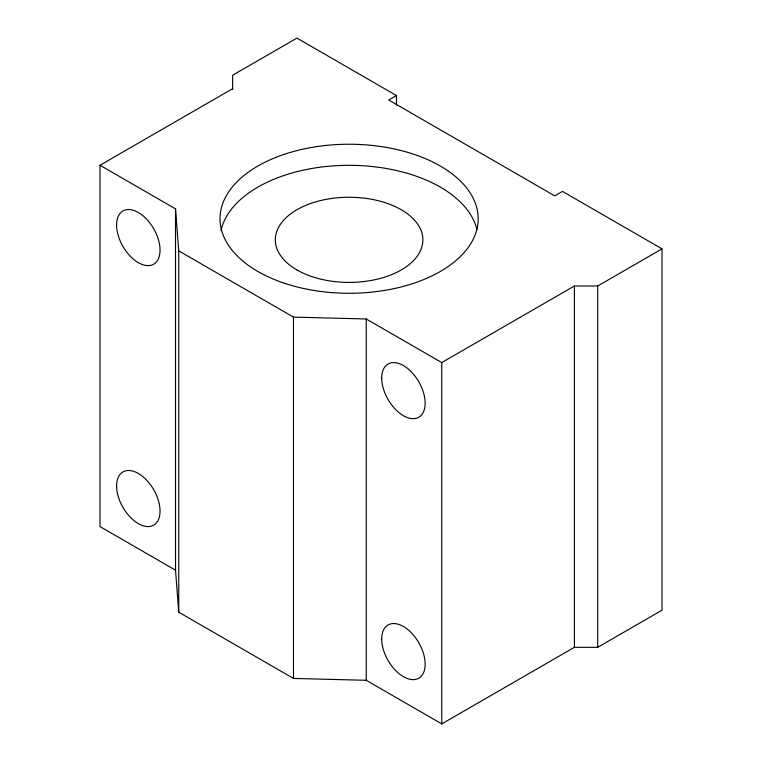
<?xml version="1.0" encoding="UTF-8"?>
<svg xmlns="http://www.w3.org/2000/svg" width="762" height="762" viewBox="0 0 762 762"><rect width="100%" height="100%" fill="white"/><g stroke="black" fill="none" stroke-linecap="round" stroke-linejoin="round"><path stroke-width="1.14" d="M396.469 105.07L396.469 95.555L388.734 100.022L554.755 195.872L562.489 191.405L662.007 248.869L662.007 610.191L597.694 647.319L574.396 647.319L441.76 723.9L366.227 680.295L293.475 678.437L178.737 612.191L175.527 570.195L99.993 526.58L99.993 165.259L232.629 88.687M99.993 165.259L175.527 208.874L178.737 250.869L293.475 317.116L366.227 318.973L441.76 362.579L574.396 285.998L597.694 285.998L662.007 248.869M396.469 95.555L296.951 38.1L232.629 75.238L232.629 89.497M597.694 285.998L597.694 647.319M574.396 285.998L574.396 647.319M441.76 362.579L441.76 723.9M366.227 318.973L366.227 680.295M293.475 317.116L293.475 678.437M178.737 250.869L178.737 612.191M175.527 208.874L175.527 570.195M221.009 230.676A129.073 74.514 0 0 1 348.101 165.316A129.073 74.514 0 0 1 476.926 229.533M381.695 378.085A30.728 17.745 60 0 0 414.29 418.633A30.728 17.745 60 0 0 414.29 375.18A30.728 17.745 60 0 0 381.695 378.085M116.596 486.194A30.728 17.745 60 0 0 149.342 526.513A30.728 17.745 60 0 0 149.028 482.879A30.728 17.745 60 0 0 116.596 486.194M116.586 225.028A30.728 17.745 60 0 0 149.19 265.576A30.728 17.745 60 0 0 149.19 222.123A30.728 17.745 60 0 0 116.586 225.028M381.695 639.042A30.728 17.745 60 0 0 414.29 679.59A30.728 17.745 60 0 0 414.29 636.127A30.728 17.745 60 0 0 381.695 639.042M284.569 283.293A129.073 74.514 0 0 0 478.174 218.761A129.073 74.514 0 0 0 284.569 154.219A129.073 74.514 0 0 0 284.569 283.293M296.951 269.948A73.752 42.577 0 0 0 420.338 250.85A73.752 42.577 0 0 0 330.013 198.701A73.752 42.577 0 0 0 296.951 269.948"/></g></svg>
